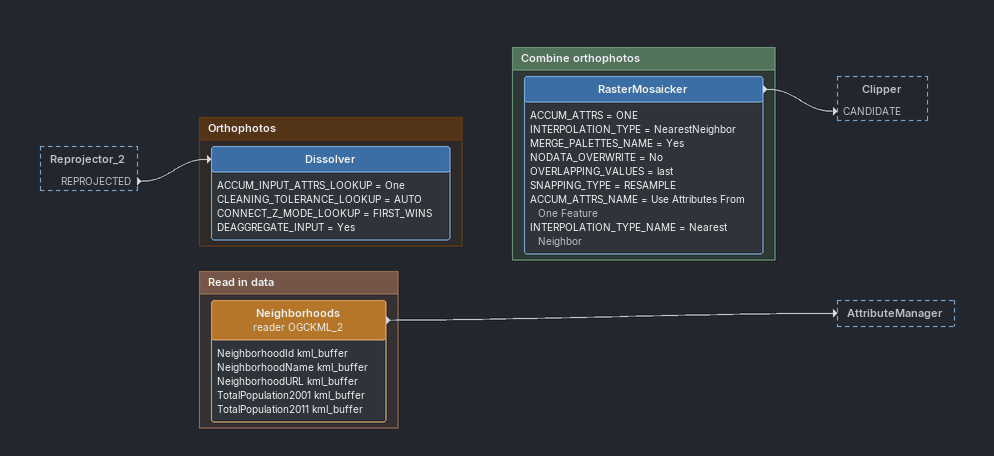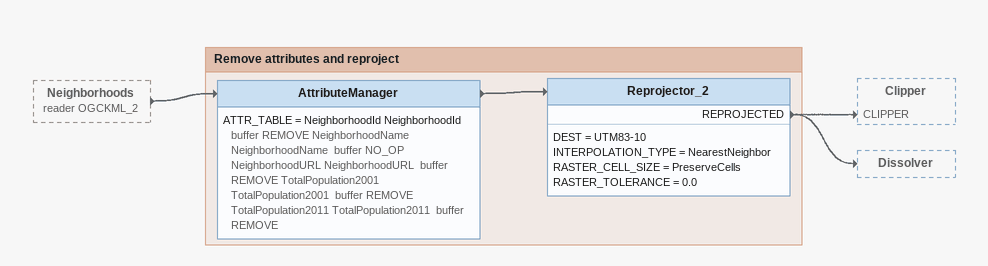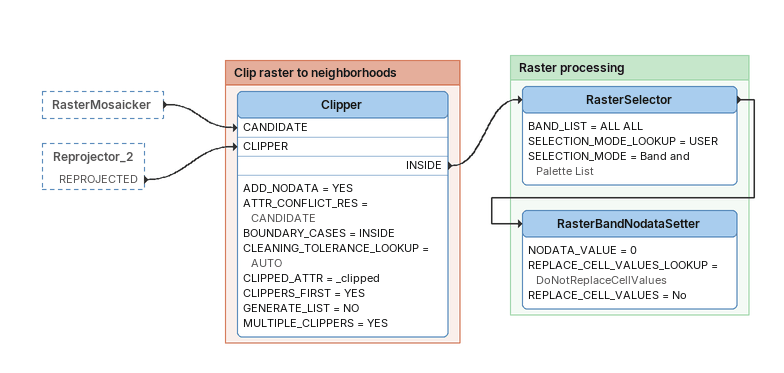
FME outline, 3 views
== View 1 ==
Reprojector_2 [outside]
    REPROJECTED -> Dissolver

Bookmark: Read in data
Neighborhoods (reader OGCKML_2)
    attributes: NeighborhoodId kml_buffer, NeighborhoodName kml_buffer, NeighborhoodURL kml_buffer, TotalPopulation2001 kml_buffer, TotalPopulation2011 kml_buffer
    -> AttributeManager

Bookmark: Orthophotos
Dissolver
    ACCUM_INPUT_ATTRS_LOOKUP = One
    CLEANING_TOLERANCE_LOOKUP = AUTO
    CONNECT_Z_MODE_LOOKUP = FIRST_WINS
    DEAGGREGATE_INPUT = Yes

Bookmark: Combine orthophotos
RasterMosaicker
    ACCUM_ATTRS = ONE
    INTERPOLATION_TYPE = NearestNeighbor
    MERGE_PALETTES_NAME = Yes
    NODATA_OVERWRITE = No
    OVERLAPPING_VALUES = last
    SNAPPING_TYPE = RESAMPLE
    ACCUM_ATTRS_NAME = Use Attributes From One Feature
    INTERPOLATION_TYPE_NAME = Nearest Neighbor
    -> Clipper [CANDIDATE]

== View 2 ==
Neighborhoods (reader OGCKML_2) [outside]
    -> AttributeManager

Bookmark: Remove attributes and reproject
AttributeManager
    ATTR_TABLE = NeighborhoodId NeighborhoodId  buffer REMOVE NeighborhoodName NeighborhoodName  buffer NO_OP NeighborhoodURL NeighborhoodURL  buffer REMOVE TotalPopulation2001 TotalPopulation2001  buffer REMOVE TotalPopulation2011 TotalPopulation2011  buffer REMOVE
    -> Reprojector_2
Reprojector_2
    DEST = UTM83-10
    INTERPOLATION_TYPE = NearestNeighbor
    RASTER_CELL_SIZE = PreserveCells
    RASTER_TOLERANCE = 0.0
    REPROJECTED -> Clipper [CLIPPER]
    REPROJECTED -> Dissolver

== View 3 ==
RasterMosaicker [outside]
    -> Clipper [CANDIDATE]
Reprojector_2 [outside]
    REPROJECTED -> Clipper [CLIPPER]

Bookmark: Clip raster to neighborhoods
Clipper
    ADD_NODATA = YES
    ATTR_CONFLICT_RES = CANDIDATE
    BOUNDARY_CASES = INSIDE
    CLEANING_TOLERANCE_LOOKUP = AUTO
    CLIPPED_ATTR = _clipped
    CLIPPERS_FIRST = YES
    GENERATE_LIST = NO
    MULTIPLE_CLIPPERS = YES
    INSIDE -> RasterSelector

Bookmark: Raster processing
RasterSelector
    BAND_LIST = ALL ALL
    SELECTION_MODE_LOOKUP = USER
    SELECTION_MODE = Band and Palette List
    -> RasterBandNodataSetter
RasterBandNodataSetter
    NODATA_VALUE = 0
    REPLACE_CELL_VALUES_LOOKUP = DoNotReplaceCellValues
    REPLACE_CELL_VALUES = No
